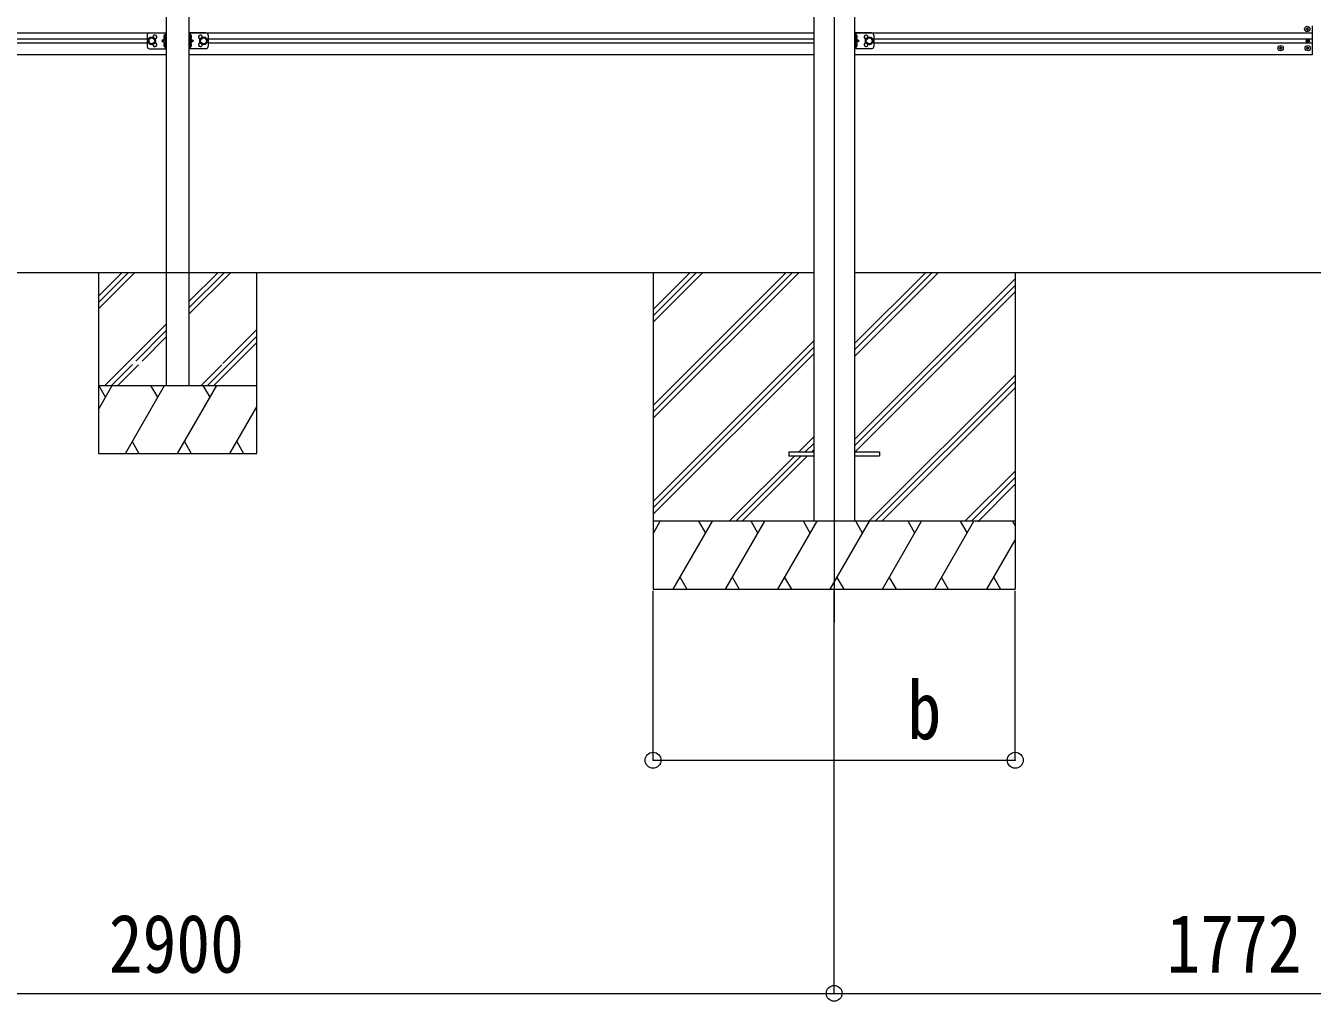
# Model space of a CAD drawing. Units: millimetres at full size. Extents: x -9783 to 9892, y -6828 to 6752.
# Drawn here: x 4087 to 6929, y -2724 to -568 of the extents above; entities that cross this region are included whole.
import ezdxf
from ezdxf.enums import TextEntityAlignment as Align

# ---------------------------------------------------------------- set-up
doc = ezdxf.new("R2010")
doc.units = ezdxf.units.MM
doc.header["$LTSCALE"] = 35
doc.header["$PDMODE"] = 32
doc.header["$PDSIZE"] = 35
for name, color, linetype, lineweight in [('0-0_0', 7, 'Continuous', 9), ('0-1_本体', 4, 'Continuous', 9), ('0-2_部品', 7, 'Continuous', 9), ('0-8_PARTS2', 2, 'Continuous', 9), ('0-A_寸法', 6, 'Continuous', 9), ('1-0_FRAME', 7, 'Continuous', 9), ('1-1_GLASS', 4, 'Continuous', 9), ('1-2_GLASS_SEAL', 7, 'Continuous', 9)]:
    doc.layers.add(name, color=color, linetype=linetype, lineweight=lineweight)
doc.styles.add('ＭＳ ゴシック', font='')
doc.styles.get('ＭＳ ゴシック').set_extended_font_data('MS Gothic')

msp = doc.modelspace()

# ---------------------------------------------------------------- linework, layer by layer
at = {"layer": '0-0_0'}
for p, q in [((3017.71, -1113.2), (5827.31, -1113.2)), ((5472.51, -1113.2), (5472.51, -1813.2)), ((5472.51, -1407.38), (5766.69, -1113.2)), ((5472.51, -1421.52), (5780.83, -1113.2)), ((5472.51, -1435.66), (5794.98, -1113.2)), ((5472.51, -1223.53), (5582.84, -1113.2)), ((5472.51, -1209.39), (5568.7, -1113.2)), ((5472.51, -1195.25), (5554.56, -1113.2)), ((5917.71, -1298.83), (6103.34, -1113.2)), ((5917.71, -1284.69), (6089.2, -1113.2)), ((5917.71, -1270.54), (6075.06, -1113.2)), ((5917.71, -1113.2), (7599.31, -1113.2)), ((5917.71, -1482.68), (6272.51, -1127.88)), ((6272.51, -1113.2), (6272.51, -1813.2)), ((5917.71, -1496.82), (6272.51, -1142.02)), ((5919.13, -1509.54), (6272.51, -1156.16)), ((5472.51, -1619.51), (5827.31, -1264.71)), ((5472.51, -1633.65), (5827.31, -1278.85)), ((5472.51, -1647.79), (5827.31, -1292.99)), ((5949.32, -1663.2), (6272.51, -1340.01)), ((5963.46, -1663.2), (6272.51, -1354.15)), ((5977.61, -1663.2), (6272.51, -1368.29)), ((5794.61, -1509.54), (5827.31, -1476.84)), ((5808.75, -1509.54), (5827.31, -1490.98)), ((5822.89, -1509.54), (5827.31, -1505.13)), ((5640.95, -1663.2), (5785.61, -1518.54)), ((5655.1, -1663.2), (5799.75, -1518.54)), ((5669.24, -1663.2), (5813.89, -1518.54)), ((6161.45, -1663.2), (6272.51, -1552.14)), ((6175.6, -1663.2), (6272.51, -1566.28)), ((6189.74, -1664.04), (6272.51, -1581.27)), ((6272.51, -1663.2), (5472.51, -1663.2)), ((5472.51, -1690.7), (5488.39, -1663.2)), ((5517.26, -1813.2), (5603.86, -1663.2)), ((5588.86, -1689.18), (5573.86, -1663.2)), ((5632.73, -1813.2), (5719.33, -1663.2)), ((5704.33, -1689.18), (5689.33, -1663.2)), ((5748.2, -1813.2), (5834.8, -1663.2)), ((5819.8, -1689.18), (5804.8, -1663.2)), ((5863.67, -1813.2), (5950.27, -1663.2)), ((5935.27, -1689.18), (5920.27, -1663.2)), ((5979.14, -1813.2), (6065.74, -1663.2)), ((6050.74, -1689.18), (6035.74, -1663.2)), ((6094.61, -1813.2), (6181.21, -1663.2)), ((6151.21, -1663.2), (6166.21, -1689.18)), ((6266.68, -1663.2), (6272.51, -1673.3)), ((6210.08, -1813.2), (6272.51, -1705.06)), ((5532.26, -1787.22), (5547.26, -1813.2)), ((5647.73, -1787.22), (5662.73, -1813.2)), ((5763.2, -1787.22), (5778.2, -1813.2)), ((5878.67, -1787.22), (5893.67, -1813.2)), ((5994.14, -1787.22), (6009.14, -1813.2)), ((6109.61, -1787.22), (6124.61, -1813.2)), ((6225.08, -1787.22), (6240.08, -1813.2)), ((5472.51, -1813.2), (6272.51, -1813.2))]:
    msp.add_line(p, q, dxfattribs=at)
at = {"layer": '0-1_本体'}
for p, q in [((5827.31, 1492.01), (5827.31, -1663.2)), ((5917.71, 1492.01), (5917.71, -1663.2))]:
    msp.add_line(p, q, dxfattribs=at)
at = {"layer": '0-2_部品', "color": 4}
for p, q in [((5772.51, -1509.54), (5772.51, -1518.54)), ((5772.51, -1509.54), (5827.31, -1509.54)), ((5772.51, -1518.54), (5827.31, -1518.54)), ((5917.71, -1509.54), (5972.51, -1509.54)), ((5917.71, -1518.54), (5972.51, -1518.54)), ((5972.51, -1509.54), (5972.51, -1518.54))]:
    msp.add_line(p, q, dxfattribs=at)
at = {"layer": '0-8_PARTS2'}
msp.add_line((5872.51, 1624.84), (5872.51, -1886.73), dxfattribs=at)
at = {"layer": '0-A_寸法'}
for p, q in [((5472.51, -2191.09), (5472.51, -1816.68)), ((5872.51, -2706.08), (5872.51, -1816.68)), ((6272.51, -2191.09), (6272.51, -1816.68)), ((5472.51, -2191.09), (6272.51, -2191.09)), ((2972.51, -2706.08), (5872.51, -2706.08)), ((5872.51, -2706.08), (7644.51, -2706.08))]:
    msp.add_line(p, q, dxfattribs=at)
for p in [(5472.51, -2191.09), (6272.51, -2191.09), (5872.51, -2706.08)]:
    msp.add_point(p, dxfattribs=at)
at = {"layer": '1-0_FRAME'}
for p, q in [((4247.52, -1113.2), (4247.52, -1513.21)), ((4247.52, -1165.56), (4299.86, -1113.21)), ((4247.52, -1179.7), (4314, -1113.21)), ((4247.52, -1193.84), (4328.15, -1113.21)), ((4447.51, -1205.97), (4540.28, -1113.21)), ((4447.51, -1191.83), (4526.14, -1113.21)), ((4447.51, -1177.69), (4511.99, -1113.21)), ((4597.52, -1513.2), (4597.52, -1113.2)), ((4261.99, -1363.21), (4397.51, -1227.69)), ((4330.13, -1309.21), (4397.51, -1241.83)), ((4522.51, -1314.82), (4597.52, -1239.82)), ((4344.28, -1309.21), (4397.51, -1255.97)), ((4488.27, -1363.21), (4597.52, -1253.96)), ((4502.41, -1363.21), (4597.52, -1268.1)), ((4276.13, -1363.21), (4322.51, -1316.83)), ((4290.28, -1363.21), (4336.28, -1317.21)), ((4474.12, -1363.21), (4520.12, -1317.21)), ((4247.52, -1416.32), (4278.18, -1363.21)), ((4247.52, -1363.21), (4597.52, -1363.21)), ((4263.18, -1389.19), (4248.18, -1363.21)), ((4307.05, -1513.21), (4393.65, -1363.21)), ((4378.65, -1389.19), (4363.65, -1363.21)), ((4422.52, -1513.21), (4509.12, -1363.21)), ((4494.12, -1389.19), (4479.12, -1363.21)), ((4537.99, -1513.21), (4597.52, -1410.1)), ((4322.05, -1487.23), (4337.04, -1513.21)), ((4437.52, -1487.23), (4452.52, -1513.21)), ((4552.99, -1487.23), (4567.99, -1513.21)), ((4247.52, -1513.21), (4597.52, -1513.21))]:
    msp.add_line(p, q, dxfattribs=at)
at = {"layer": '1-1_GLASS'}
for p, q in [((3017.51, -583.81), (4397.51, -583.81)), ((4447.51, -583.81), (5827.51, -583.81)), ((5917.51, -583.81), (6928.51, -583.81)), ((6928.51, -568.93), (6928.51, -632.93)), ((3017.51, -597.31), (4355.51, -597.31)), ((3017.51, -606.31), (4355.51, -606.31)), ((4489.51, -597.31), (5827.51, -597.31)), ((4489.51, -606.31), (5827.51, -606.31)), ((5959.51, -597.31), (6928.51, -597.31)), ((5959.51, -606.31), (6928.51, -606.31)), ((3017.51, -632.31), (4397.51, -632.31)), ((4447.51, -632.31), (5827.51, -632.31)), ((5917.51, -632.31), (6928.51, -632.31))]:
    msp.add_line(p, q, dxfattribs=at)
at = {"layer": '1-2_GLASS_SEAL', "color": 4}
for p, q in [((4397.51, 1480.91), (4397.51, -1363.22)), ((4447.51, 1480.91), (4447.51, -1363.22))]:
    msp.add_line(p, q, dxfattribs=at)
at = {"layer": '1-2_GLASS_SEAL'}
for p, q in [((4355.31, -589.31), (4355.31, -614.31)), ((4360.31, -584.31), (4397.31, -584.31)), ((4394.31, -588.81), (4393.51, -588.95)), ((4394.31, -596.81), (4393.51, -596.67)), ((4394.81, -584.31), (4394.81, -619.31)), ((4397.31, -584.31), (4397.31, -619.31)), ((4447.71, -584.31), (4447.71, -619.31)), ((4484.71, -584.31), (4447.71, -584.31)), ((4450.21, -584.31), (4450.21, -619.31)), ((4450.71, -588.81), (4451.52, -588.95)), ((4450.71, -596.81), (4451.52, -596.67)), ((4489.71, -589.31), (4489.71, -614.31)), ((5917.91, -584.31), (5917.91, -619.31)), ((5954.91, -584.31), (5917.91, -584.31)), ((5920.41, -584.31), (5920.41, -619.31)), ((5920.91, -588.81), (5921.72, -588.95)), ((5920.91, -596.81), (5921.72, -596.67)), ((5959.91, -589.31), (5959.91, -614.31)), ((6916.01, -575.93), (6915.01, -575.93)), ((6919.01, -574.93), (6920.01, -574.93)), ((4360.31, -619.31), (4397.31, -619.31)), ((4394.81, -601.81), (4387.81, -601.81)), ((4394.31, -606.81), (4393.51, -606.95)), ((4394.31, -614.81), (4393.51, -614.67)), ((4394.31, -596.81), (4394.81, -596.72)), ((4394.31, -614.81), (4394.81, -614.72)), ((4484.71, -619.31), (4447.71, -619.31)), ((4450.71, -596.81), (4450.21, -596.72)), ((4450.21, -601.81), (4457.21, -601.81)), ((4450.71, -614.81), (4450.21, -614.72)), ((4450.71, -606.81), (4451.52, -606.95)), ((4450.71, -614.81), (4451.52, -614.67)), ((5954.91, -619.31), (5917.91, -619.31)), ((5920.91, -596.81), (5920.41, -596.72)), ((5920.41, -601.81), (5927.41, -601.81)), ((5920.91, -614.81), (5920.41, -614.72)), ((5920.91, -606.81), (5921.72, -606.95)), ((5920.91, -614.81), (5921.72, -614.67)), ((6857.01, -617.43), (6856.01, -617.43)), ((6860.01, -618.43), (6861.01, -618.43)), ((6917.01, -617.43), (6916.01, -617.43)), ((6917.28, -602.02), (6916.46, -602.02)), ((6919.74, -602.84), (6920.56, -602.84)), ((6920.01, -618.43), (6921.01, -618.43))]:
    msp.add_line(p, q, dxfattribs=at)
for points in [[(4365.31, -609.32), (4371.81, -605.56), (4371.81, -598.06), (4365.31, -594.3), (4358.81, -598.06), (4358.81, -605.56)], [(4479.71, -609.32), (4473.21, -605.56), (4473.21, -598.06), (4479.71, -594.3), (4486.21, -598.06), (4486.21, -605.56)], [(5949.91, -609.32), (5943.41, -605.56), (5943.41, -598.06), (5949.91, -594.3), (5956.41, -598.06), (5956.41, -605.56)]]:
    msp.add_lwpolyline(points, close=True, dxfattribs=at)
for points in [[(4395.2, -592.81), (4394.57, -591.62), (4392.33, -590.51)], [(4395.2, -592.81), (4394.57, -594), (4392.33, -595.11)], [(4394.31, -596.81), (4394.31, -588.81), (4394.81, -588.9), (4394.81, -596.72)], [(4449.83, -592.81), (4450.46, -591.62), (4452.69, -590.51)], [(4449.83, -592.81), (4450.46, -594), (4452.69, -595.11)], [(4450.71, -596.81), (4450.71, -588.81), (4450.21, -588.9), (4450.21, -596.72)], [(5920.03, -592.81), (5920.66, -591.62), (5922.89, -590.51)], [(5920.03, -592.81), (5920.66, -594), (5922.89, -595.11)], [(5920.91, -596.81), (5920.91, -588.81), (5920.41, -588.9), (5920.41, -596.72)], [(6915.01, -575.93), (6915.01, -574.93), (6916.01, -574.93)], [(6917.01, -573.93), (6917.01, -572.93), (6918.01, -572.93), (6918.01, -573.93)], [(6918.01, -576.93), (6918.01, -577.93), (6917.01, -577.93), (6917.01, -576.93)], [(6920.01, -574.93), (6920.01, -575.93), (6919.01, -575.93)], [(4394.81, -596.81), (4387.81, -601.81), (4394.81, -606.81)], [(4395.2, -610.81), (4394.57, -609.62), (4392.33, -608.51)], [(4395.2, -610.81), (4394.57, -612), (4392.33, -613.11)], [(4394.31, -614.81), (4394.31, -606.81), (4394.81, -606.9), (4394.81, -614.72)], [(4449.83, -610.81), (4450.46, -609.62), (4452.69, -608.51)], [(4449.83, -610.81), (4450.46, -612), (4452.69, -613.11)], [(4450.21, -596.81), (4457.21, -601.81), (4450.21, -606.81)], [(4450.71, -614.81), (4450.71, -606.81), (4450.21, -606.9), (4450.21, -614.72)], [(5920.03, -610.81), (5920.66, -609.62), (5922.89, -608.51)], [(5920.03, -610.81), (5920.66, -612), (5922.89, -613.11)], [(5920.41, -596.81), (5927.41, -601.81), (5920.41, -606.81)], [(5920.91, -614.81), (5920.91, -606.81), (5920.41, -606.9), (5920.41, -614.72)], [(6856.01, -617.43), (6856.01, -618.43), (6857.01, -618.43)], [(6859.01, -616.43), (6859.01, -615.43), (6858.01, -615.43), (6858.01, -616.43)], [(6858.01, -619.43), (6858.01, -620.43), (6859.01, -620.43), (6859.01, -619.43)], [(6861.01, -618.43), (6861.01, -617.43), (6860.01, -617.43)], [(6916.01, -617.43), (6916.01, -618.43), (6917.01, -618.43)], [(6916.46, -602.02), (6916.46, -602.84), (6917.28, -602.84)], [(6919.01, -616.43), (6919.01, -615.43), (6918.01, -615.43), (6918.01, -616.43)], [(6918.01, -619.43), (6918.01, -620.43), (6919.01, -620.43), (6919.01, -619.43)], [(6918.92, -601.2), (6918.92, -600.38), (6918.1, -600.38), (6918.1, -601.2)], [(6918.1, -603.66), (6918.1, -604.48), (6918.92, -604.48), (6918.92, -603.66)], [(6920.56, -602.84), (6920.56, -602.02), (6919.74, -602.02)], [(6921.01, -618.43), (6921.01, -617.43), (6920.01, -617.43)]]:
    msp.add_lwpolyline(points, dxfattribs=at)
for centre, radius in [((4365.31, -601.81), 8.5), ((4365.31, -601.81), 7.5), ((4365.31, -601.81), 6.5), ((4479.71, -601.81), 8.5), ((4479.71, -601.81), 7.5), ((4479.71, -601.81), 6.5), ((5949.91, -601.81), 8.5), ((5949.91, -601.81), 7.5), ((5949.91, -601.81), 6.5), ((6917.51, -575.43), 5.9), ((6858.51, -617.93), 5.9), ((6918.51, -617.93), 5.9), ((6918.51, -602.43), 3.75)]:
    msp.add_circle(centre, radius, dxfattribs=at)
for centre, radius, start, end in [((4360.31, -589.31), 5, 90, 180), ((4372.31, -593.31), 4.25, 274.76077, 186.29431), ((4398.41, -592.81), 6.5, 147.94412, 212.05588), ((4393.67, -589.84), 0.9, 100, 147.94412), ((4393.67, -595.78), 0.9, 212.05588, 260), ((4451.36, -589.84), 0.9, 32.05588, 80), ((4451.36, -595.78), 0.9, 280, 327.94412), ((4446.61, -592.81), 6.5, 327.94412, 32.05588), ((4472.71, -593.31), 4.25, 353.70569, 265.23923), ((4484.71, -589.31), 5, 0, 90), ((5921.56, -589.84), 0.9, 32.05588, 80), ((5921.56, -595.78), 0.9, 280, 327.94412), ((5916.81, -592.81), 6.5, 327.94412, 32.05588), ((5942.91, -593.31), 4.25, 353.70569, 265.23923), ((5954.91, -589.31), 5, 0, 90), ((6916.01, -573.93), 1, 270, 0), ((6916.01, -576.93), 1, 0, 90), ((6919.01, -573.93), 1, 180, 270), ((6919.01, -576.93), 1, 90, 180), ((4360.31, -614.31), 5, 180, 270), ((4372.31, -610.31), 4.25, 173.70569, 85.23923), ((4398.41, -610.81), 6.5, 147.94412, 212.05588), ((4393.67, -607.84), 0.9, 100, 147.94412), ((4393.67, -613.78), 0.9, 212.05588, 260), ((4451.36, -607.84), 0.9, 32.05588, 80), ((4451.36, -613.78), 0.9, 280, 327.94412), ((4446.61, -610.81), 6.5, 327.94412, 32.05588), ((4472.71, -610.31), 4.25, 94.76077, 6.29431), ((4484.71, -614.31), 5, 270, 0), ((5921.56, -607.84), 0.9, 32.05588, 80), ((5921.56, -613.78), 0.9, 280, 327.94412), ((5916.81, -610.81), 6.5, 327.94412, 32.05588), ((5942.91, -610.31), 4.25, 94.76077, 6.29431), ((5954.91, -614.31), 5, 270, 0), ((6857.01, -616.43), 1, 270, 0), ((6857.01, -619.43), 1, 0, 90), ((6860.01, -616.43), 1, 180, 270), ((6860.01, -619.43), 1, 90, 180), ((6917.01, -616.43), 1, 270, 0), ((6917.01, -619.43), 1, 0, 90), ((6917.28, -601.2), 0.82, 270, 0), ((6917.28, -603.66), 0.82, 0, 90), ((6919.74, -601.2), 0.82, 180, 270), ((6919.74, -603.66), 0.82, 90, 180), ((6920.01, -616.43), 1, 180, 270), ((6920.01, -619.43), 1, 90, 180)]:
    msp.add_arc(centre, radius, start, end, dxfattribs=at)

# ---------------------------------------------------------------- texts
at = {"layer": '0-A_寸法', "color": 7, "style": 'ＭＳ ゴシック', "width": 0.85}
for s, p in [('b', (6034.51, -2183.09)), ('2900', (4270.51, -2699.08)), ('1772', (6606.51, -2699.08))]:
    msp.add_text(s, height=129, dxfattribs=at).set_placement(p, align=Align.BOTTOM_LEFT)

doc.saveas('drawing.dxf')
